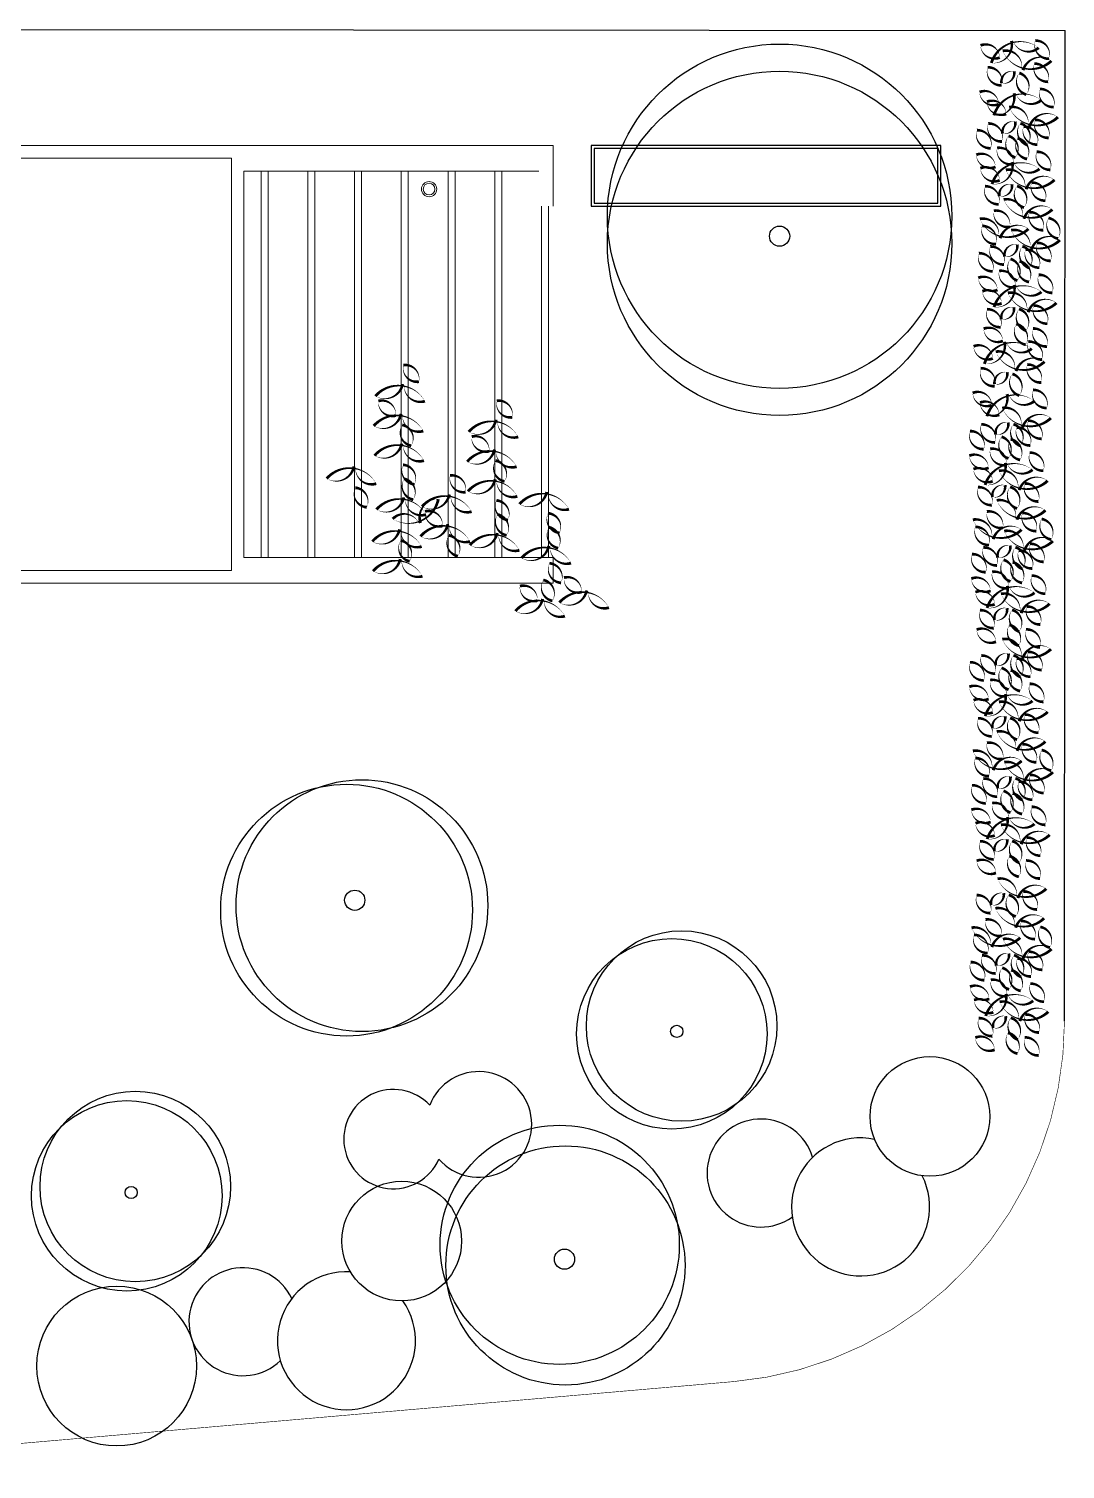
# Model space of a CAD drawing. Header units: metres. Extents: x -183 to 1639, y -350 to 198.
# Drawn here: x 729.93 to 747.69, y -340.77 to -316.09 of the extents above; entities that cross this region are included whole.
import ezdxf

# ---------------------------------------------------------------- set-up
doc = ezdxf.new("R2010")
doc.units = ezdxf.units.M
doc.header["$MEASUREMENT"] = 0
for name, color, linetype in [('dveře', 3, 'Continuous'), ('PODL0$0$HSV_POD', 7, 'Continuous'), ('SCHODY', 3, 'Continuous'), ('SRAFY-TERÉN', 252, 'Continuous'), ('zariz.predmety', 203, 'Continuous'), ('ZDIVO', 1, 'Continuous')]:
    doc.layers.add(name, color=color, linetype=linetype)

msp = doc.modelspace()

# ---------------------------------------------------------------- linework, layer by layer
at = {"layer": 'dveře', "linetype": 'Continuous', "lineweight": 0}
for p, q in [((711.619, -318.087), (733.619, -318.087)), ((733.619, -318.087), (738.919, -318.087)), ((738.919, -319.127), (738.919, -318.087)), ((721.809, -318.302), (733.404, -318.302)), ((733.404, -325.372), (733.404, -318.302)), ((733.619, -325.147), (733.619, -318.527)), ((733.619, -318.527), (738.669, -318.527)), ((733.619, -325.147), (738.919, -325.147)), ((738.919, -325.147), (738.919, -325.587)), ((721.809, -325.372), (733.404, -325.372)), ((721.849, -325.587), (738.919, -325.587))]:
    msp.add_line(p, q, dxfattribs=at)
at = {"layer": 'PODL0$0$HSV_POD'}
for p in [(709.619, -316.087), (747.677, -333.091)]:
    msp.add_line(p, (747.689, -316.115), dxfattribs=at)
at = {"layer": 'PODL0$0$HSV_POD', "const_width": 0.01}
msp.add_lwpolyline([(742.008, -339.268, 0.388879), (747.677, -333.091, 0.388879)], format="xyb", dxfattribs=at)
msp.add_lwpolyline([(724.767, -340.764), (742.008, -339.268)], dxfattribs=at)
at = {"layer": 'SCHODY', "lineweight": 0, "ltscale": 0.25}
for p, q in [((733.915, -318.527), (733.915, -325.147)), ((734.035, -318.527), (734.035, -325.147)), ((734.715, -318.527), (734.715, -325.147)), ((734.835, -318.527), (734.835, -325.147)), ((735.515, -318.527), (735.515, -325.147)), ((735.635, -318.527), (735.635, -325.147)), ((736.315, -318.527), (736.315, -325.147)), ((736.435, -318.527), (736.435, -325.147)), ((737.115, -318.527), (737.115, -325.147)), ((737.235, -318.527), (737.235, -325.147)), ((737.915, -318.527), (737.915, -325.147)), ((738.035, -318.527), (738.035, -325.147)), ((738.715, -319.127), (738.715, -325.147)), ((738.835, -319.127), (738.835, -325.147))]:
    msp.add_line(p, q, dxfattribs=at)
at = {"layer": 'SRAFY-TERÉN'}
for points in [[(745.556, -318.087), (739.57, -318.087), (739.57, -319.127), (745.556, -319.127)], [(745.506, -318.137), (739.62, -318.137), (739.62, -319.077), (745.506, -319.077)]]:
    msp.add_lwpolyline(points, close=True, dxfattribs=at)
at = {"layer": 'zariz.predmety', "color": 253, "linetype": 'Continuous', "ltscale": 0.001}
for points in [[(746.567, -316.58, 0, 0, 0.520567), (746.567, -316.58, 0, 0.05, 0.520567), (746.239, -316.372, 0, 0.05, 0.520567), (746.567, -316.58, 0.05, 0.05, 0)], [(746.424, -316.672, 0, 0, 0.520567), (746.424, -316.672, 0, 0.05, 0.520567), (746.768, -316.295, 0, 0.05, 0.520567), (746.799, -316.302, 0, 0.05, 0.520567), (747.235, -316.412, 0, 0.05, 0.520567), (746.424, -316.672, 0.05, 0.05, 0)], [(747.412, -316.599, 0, 0, 0.520567), (747.412, -316.599, 0, 0.05, 0.520567), (747.175, -316.29, 0, 0.05, 0.520567), (747.412, -316.599, 0.05, 0.05, 0)], [(747.453, -316.636, 0, 0, 0.520567), (747.453, -316.636, 0, 0.05, 0.520567), (746.968, -316.796, 0, 0.05, 0.520567), (746.944, -316.775, 0, 0.05, 0.520567), (746.618, -316.465, 0, 0.05, 0.520567), (747.453, -316.636, 0.05, 0.05, 0)], [(747.397, -316.994, 0, 0, 0.520567), (747.397, -316.994, 0, 0.05, 0.520567), (747.16, -316.685, 0, 0.05, 0.520567), (747.397, -316.994, 0.05, 0.05, 0)], [(746.361, -316.748, 0, 0, 0.520567), (746.361, -316.748, 0, 0.05, 0.520567), (746.598, -317.056, 0, 0.05, 0.520567), (746.361, -316.748, 0.05, 0.05, 0)], [(746.598, -317.02, 0, 0, 0.520567), (746.598, -317.02, 0, 0.05, 0.520567), (746.816, -316.816, 0, 0.05, 0.520567), (746.598, -317.02, 0.05, 0.05, 0)], [(747.021, -317.215, 0, 0, 0.520567), (747.021, -317.215, 0, 0.05, 0.520567), (746.903, -316.845, 0, 0.05, 0.520567), (747.021, -317.215, 0.05, 0.05, 0)], [(746.551, -317.379, 0, 0, 0.520567), (746.551, -317.379, 0, 0.05, 0.520567), (746.222, -317.171, 0, 0.05, 0.520567), (746.551, -317.379, 0.05, 0.05, 0)], [(747.492, -317.428, 0, 0, 0.520567), (747.492, -317.428, 0, 0.05, 0.520567), (747.255, -317.119, 0, 0.05, 0.520567), (747.492, -317.428, 0.05, 0.05, 0)], [(746.678, -317.545, 0, 0, 0.520567), (746.678, -317.545, 0, 0.05, 0.520567), (746.349, -317.337, 0, 0.05, 0.520567), (746.678, -317.545, 0.05, 0.05, 0)], [(746.467, -317.57, 0, 0, 0.520567), (746.467, -317.57, 0, 0.05, 0.520567), (746.812, -317.192, 0, 0.05, 0.520567), (746.843, -317.199, 0, 0.05, 0.520567), (747.279, -317.31, 0, 0.05, 0.520567), (746.467, -317.57, 0.05, 0.05, 0)], [(747.564, -317.601, 0, 0, 0.520567), (747.564, -317.601, 0, 0.05, 0.520567), (747.079, -317.761, 0, 0.05, 0.520567), (747.055, -317.74, 0, 0.05, 0.520567), (746.729, -317.43, 0, 0.05, 0.520567), (747.564, -317.601, 0.05, 0.05, 0)], [(746.616, -317.881, 0, 0, 0.520567), (746.616, -317.881, 0, 0.05, 0.520567), (746.834, -317.677, 0, 0.05, 0.520567), (746.616, -317.881, 0.05, 0.05, 0)], [(747.406, -317.956, 0, 0, 0.520567), (747.406, -317.956, 0, 0.05, 0.520567), (747.169, -317.647, 0, 0.05, 0.520567), (747.406, -317.956, 0.05, 0.05, 0)], [(746.176, -317.825, 0, 0, 0.520567), (746.176, -317.825, 0, 0.05, 0.520567), (746.413, -318.134, 0, 0.05, 0.520567), (746.176, -317.825, 0.05, 0.05, 0)], [(746.37, -317.71, 0, 0, 0.520567), (746.37, -317.71, 0, 0.05, 0.520567), (746.607, -318.019, 0, 0.05, 0.520567), (746.37, -317.71, 0.05, 0.05, 0)], [(746.836, -318.293, 0, 0, 0.520567), (746.836, -318.293, 0, 0.05, 0.520567), (746.718, -317.922, 0, 0.05, 0.520567), (746.836, -318.293, 0.05, 0.05, 0)], [(747.04, -318.077, 0, 0, 0.520567), (747.04, -318.077, 0, 0.05, 0.520567), (746.921, -317.706, 0, 0.05, 0.520567), (747.04, -318.077, 0.05, 0.05, 0)], [(747.212, -318.071, 0, 0, 0.520567), (747.212, -318.071, 0, 0.05, 0.520567), (746.975, -317.762, 0, 0.05, 0.520567), (747.212, -318.071, 0.05, 0.05, 0)], [(746.523, -318.129, 0, 0, 0.520567), (746.523, -318.129, 0, 0.05, 0.520567), (746.796, -318.407, 0, 0.05, 0.520567), (746.523, -318.129, 0.05, 0.05, 0)], [(746.872, -317.965, 0, 0, 0.520567), (746.872, -317.965, 0, 0.05, 0.520567), (747.035, -318.318, 0, 0.05, 0.520567), (746.872, -317.965, 0.05, 0.05, 0)], [(746.495, -318.454, 0, 0, 0.520567), (746.495, -318.454, 0, 0.05, 0.520567), (746.166, -318.246, 0, 0.05, 0.520567), (746.495, -318.454, 0.05, 0.05, 0)], [(746.436, -318.747, 0, 0, 0.520567), (746.436, -318.747, 0, 0.05, 0.520567), (746.78, -318.37, 0, 0.05, 0.520567), (746.811, -318.376, 0, 0.05, 0.520567), (747.248, -318.487, 0, 0.05, 0.520567), (746.436, -318.747, 0.05, 0.05, 0)], [(747.435, -318.503, 0, 0, 0.520567), (747.435, -318.503, 0, 0.05, 0.520567), (747.199, -318.194, 0, 0.05, 0.520567), (747.435, -318.503, 0.05, 0.05, 0)], [(746.566, -318.684, 0, 0, 0.520567), (746.566, -318.684, 0, 0.05, 0.520567), (746.237, -318.476, 0, 0.05, 0.520567), (746.566, -318.684, 0.05, 0.05, 0)], [(747.507, -318.676, 0, 0, 0.520567), (747.507, -318.676, 0, 0.05, 0.520567), (747.022, -318.836, 0, 0.05, 0.520567), (746.999, -318.815, 0, 0.05, 0.520567), (746.672, -318.505, 0, 0.05, 0.520567), (747.507, -318.676, 0.05, 0.05, 0)], [(746.314, -318.785, 0, 0, 0.520567), (746.314, -318.785, 0, 0.05, 0.520567), (746.551, -319.094, 0, 0.05, 0.520567), (746.314, -318.785, 0.05, 0.05, 0)], [(746.56, -318.956, 0, 0, 0.520567), (746.56, -318.956, 0, 0.05, 0.520567), (746.778, -318.752, 0, 0.05, 0.520567), (746.56, -318.956, 0.05, 0.05, 0)], [(746.983, -319.151, 0, 0, 0.520567), (746.983, -319.151, 0, 0.05, 0.520567), (746.865, -318.781, 0, 0.05, 0.520567), (746.983, -319.151, 0.05, 0.05, 0)], [(747.35, -319.031, 0, 0, 0.520567), (747.35, -319.031, 0, 0.05, 0.520567), (747.113, -318.722, 0, 0.05, 0.520567), (747.35, -319.031, 0.05, 0.05, 0)], [(747.469, -319.183, 0, 0, 0.520567), (747.469, -319.183, 0, 0.05, 0.520567), (746.984, -319.343, 0, 0.05, 0.520567), (746.961, -319.322, 0, 0.05, 0.520567), (746.635, -319.012, 0, 0.05, 0.520567), (747.469, -319.183, 0.05, 0.05, 0)], [(747.06, -319.515, 0, 0, 0.520567), (747.06, -319.515, 0, 0.05, 0.520567), (746.575, -319.676, 0, 0.05, 0.520567), (746.552, -319.655, 0, 0.05, 0.520567), (746.226, -319.344, 0, 0.05, 0.520567), (747.06, -319.515, 0.05, 0.05, 0)], [(746.467, -319.204, 0, 0, 0.520567), (746.467, -319.204, 0, 0.05, 0.520567), (746.74, -319.481, 0, 0.05, 0.520567), (746.467, -319.204, 0.05, 0.05, 0)], [(747.312, -319.538, 0, 0, 0.520567), (747.312, -319.538, 0, 0.05, 0.520567), (747.075, -319.229, 0, 0.05, 0.520567), (747.312, -319.538, 0.05, 0.05, 0)], [(747.404, -319.33, 0, 0, 0.520567), (747.404, -319.33, 0, 0.05, 0.520567), (747.568, -319.683, 0, 0.05, 0.520567), (747.404, -319.33, 0.05, 0.05, 0)], [(746.503, -319.776, 0, 0, 0.520567), (746.503, -319.776, 0, 0.05, 0.520567), (746.267, -319.467, 0, 0.05, 0.520567), (746.503, -319.776, 0.05, 0.05, 0)], [(747.598, -319.709, 0, 0, 0.520567), (747.598, -319.709, 0, 0.05, 0.520567), (747.113, -319.869, 0, 0.05, 0.520567), (747.089, -319.848, 0, 0.05, 0.520567), (746.763, -319.538, 0, 0.05, 0.520567), (747.598, -319.709, 0.05, 0.05, 0)], [(746.404, -319.818, 0, 0, 0.520567), (746.404, -319.818, 0, 0.05, 0.520567), (746.641, -320.127, 0, 0.05, 0.520567), (746.404, -319.818, 0.05, 0.05, 0)], [(746.65, -319.989, 0, 0, 0.520567), (746.65, -319.989, 0, 0.05, 0.520567), (746.868, -319.785, 0, 0.05, 0.520567), (746.65, -319.989, 0.05, 0.05, 0)], [(747.074, -320.184, 0, 0, 0.520567), (747.074, -320.184, 0, 0.05, 0.520567), (746.955, -319.814, 0, 0.05, 0.520567), (747.074, -320.184, 0.05, 0.05, 0)], [(747.246, -320.179, 0, 0, 0.520567), (747.246, -320.179, 0, 0.05, 0.520567), (747.009, -319.87, 0, 0.05, 0.520567), (747.246, -320.179, 0.05, 0.05, 0)], [(747.44, -320.064, 0, 0, 0.520567), (747.44, -320.064, 0, 0.05, 0.520567), (747.203, -319.755, 0, 0.05, 0.520567), (747.44, -320.064, 0.05, 0.05, 0)], [(746.21, -319.933, 0, 0, 0.520567), (746.21, -319.933, 0, 0.05, 0.520567), (746.447, -320.242, 0, 0.05, 0.520567), (746.21, -319.933, 0.05, 0.05, 0)], [(746.87, -320.401, 0, 0, 0.520567), (746.87, -320.401, 0, 0.05, 0.520567), (746.752, -320.03, 0, 0.05, 0.520567), (746.87, -320.401, 0.05, 0.05, 0)], [(746.906, -320.073, 0, 0, 0.520567), (746.906, -320.073, 0, 0.05, 0.520567), (747.069, -320.426, 0, 0.05, 0.520567), (746.906, -320.073, 0.05, 0.05, 0)], [(746.529, -320.562, 0, 0, 0.520567), (746.529, -320.562, 0, 0.05, 0.520567), (746.2, -320.354, 0, 0.05, 0.520567), (746.529, -320.562, 0.05, 0.05, 0)], [(746.557, -320.237, 0, 0, 0.520567), (746.557, -320.237, 0, 0.05, 0.520567), (746.83, -320.514, 0, 0.05, 0.520567), (746.557, -320.237, 0.05, 0.05, 0)], [(747.469, -320.611, 0, 0, 0.520567), (747.469, -320.611, 0, 0.05, 0.520567), (747.233, -320.302, 0, 0.05, 0.520567), (747.469, -320.611, 0.05, 0.05, 0)], [(746.6, -320.792, 0, 0, 0.520567), (746.6, -320.792, 0, 0.05, 0.520567), (746.271, -320.584, 0, 0.05, 0.520567), (746.6, -320.792, 0.05, 0.05, 0)], [(746.47, -320.855, 0, 0, 0.520567), (746.47, -320.855, 0, 0.05, 0.520567), (746.814, -320.477, 0, 0.05, 0.520567), (746.845, -320.484, 0, 0.05, 0.520567), (747.282, -320.595, 0, 0.05, 0.520567), (746.47, -320.855, 0.05, 0.05, 0)], [(747.541, -320.784, 0, 0, 0.520567), (747.541, -320.784, 0, 0.05, 0.520567), (747.056, -320.944, 0, 0.05, 0.520567), (747.033, -320.923, 0, 0.05, 0.520567), (746.707, -320.613, 0, 0.05, 0.520567), (747.541, -320.784, 0.05, 0.05, 0)], [(746.594, -321.064, 0, 0, 0.520567), (746.594, -321.064, 0, 0.05, 0.520567), (746.812, -320.859, 0, 0.05, 0.520567), (746.594, -321.064, 0.05, 0.05, 0)], [(747.017, -321.259, 0, 0, 0.520567), (747.017, -321.259, 0, 0.05, 0.520567), (746.899, -320.889, 0, 0.05, 0.520567), (747.017, -321.259, 0.05, 0.05, 0)], [(747.384, -321.139, 0, 0, 0.520567), (747.384, -321.139, 0, 0.05, 0.520567), (747.147, -320.83, 0, 0.05, 0.520567), (747.384, -321.139, 0.05, 0.05, 0)], [(746.348, -320.893, 0, 0, 0.520567), (746.348, -320.893, 0, 0.05, 0.520567), (746.585, -321.201, 0, 0.05, 0.520567), (746.348, -320.893, 0.05, 0.05, 0)], [(746.621, -321.436, 0, 0, 0.520567), (746.621, -321.436, 0, 0.05, 0.520567), (746.292, -321.227, 0, 0.05, 0.520567), (746.621, -321.436, 0.05, 0.05, 0)], [(746.85, -321.147, 0, 0, 0.520567), (746.85, -321.147, 0, 0.05, 0.520567), (747.013, -321.501, 0, 0.05, 0.520567), (746.85, -321.147, 0.05, 0.05, 0)], [(747.375, -321.532, 0, 0, 0.520567), (747.375, -321.532, 0, 0.05, 0.520567), (747.139, -321.223, 0, 0.05, 0.520567), (747.375, -321.532, 0.05, 0.05, 0)], [(746.448, -321.736, 0, 0, 0.520567), (746.448, -321.736, 0, 0.05, 0.520567), (746.12, -321.528, 0, 0.05, 0.520567), (746.448, -321.736, 0.05, 0.05, 0)], [(746.305, -321.828, 0, 0, 0.520567), (746.305, -321.828, 0, 0.05, 0.520567), (746.649, -321.451, 0, 0.05, 0.520567), (746.68, -321.458, 0, 0.05, 0.520567), (747.116, -321.568, 0, 0.05, 0.520567), (746.305, -321.828, 0.05, 0.05, 0)], [(747.334, -321.792, 0, 0, 0.520567), (747.334, -321.792, 0, 0.05, 0.520567), (746.849, -321.952, 0, 0.05, 0.520567), (746.825, -321.931, 0, 0.05, 0.520567), (746.499, -321.621, 0, 0.05, 0.520567), (747.334, -321.792, 0.05, 0.05, 0)], [(747.293, -321.755, 0, 0, 0.520567), (747.293, -321.755, 0, 0.05, 0.520567), (747.056, -321.446, 0, 0.05, 0.520567), (747.293, -321.755, 0.05, 0.05, 0)], [(736.35, -321.85, 0, 0, 0.520567), (736.35, -321.85, 0, 0.05, 0.520567), (736.616, -322.134, 0, 0.05, 0.520567), (736.35, -321.85, 0.05, 0.05, 0)], [(747.278, -322.149, 0, 0, 0.520567), (747.278, -322.149, 0, 0.05, 0.520567), (747.042, -321.841, 0, 0.05, 0.520567), (747.278, -322.149, 0.05, 0.05, 0)], [(746.242, -321.904, 0, 0, 0.520567), (746.242, -321.904, 0, 0.05, 0.520567), (746.479, -322.212, 0, 0.05, 0.520567), (746.242, -321.904, 0.05, 0.05, 0)], [(746.479, -322.176, 0, 0, 0.520567), (746.479, -322.176, 0, 0.05, 0.520567), (746.697, -321.972, 0, 0.05, 0.520567), (746.479, -322.176, 0.05, 0.05, 0)], [(746.902, -322.371, 0, 0, 0.520567), (746.902, -322.371, 0, 0.05, 0.520567), (746.784, -322.001, 0, 0.05, 0.520567), (746.902, -322.371, 0.05, 0.05, 0)], [(735.871, -322.381, 0, 0, 0.520567), (735.871, -322.381, 0, 0.05, 0.520567), (736.338, -322.174, 0, 0.05, 0.520567), (736.363, -322.192, 0, 0.05, 0.520567), (736.719, -322.468, 0, 0.05, 0.520567), (735.871, -322.381, 0.05, 0.05, 0)], [(746.432, -322.535, 0, 0, 0.520567), (746.432, -322.535, 0, 0.05, 0.520567), (746.104, -322.327, 0, 0.05, 0.520567), (746.432, -322.535, 0.05, 0.05, 0)], [(746.348, -322.726, 0, 0, 0.520567), (746.348, -322.726, 0, 0.05, 0.520567), (746.693, -322.348, 0, 0.05, 0.520567), (746.724, -322.355, 0, 0.05, 0.520567), (747.16, -322.466, 0, 0.05, 0.520567), (746.348, -322.726, 0.05, 0.05, 0)], [(747.373, -322.584, 0, 0, 0.520567), (747.373, -322.584, 0, 0.05, 0.520567), (747.136, -322.275, 0, 0.05, 0.520567), (747.373, -322.584, 0.05, 0.05, 0)], [(736.22, -322.714, 0, 0, 0.520567), (736.22, -322.714, 0, 0.05, 0.520567), (735.921, -322.465, 0, 0.05, 0.520567), (736.22, -322.714, 0.05, 0.05, 0)], [(737.95, -322.461, 0, 0, 0.520567), (737.95, -322.461, 0, 0.05, 0.520567), (738.216, -322.745, 0, 0.05, 0.520567), (737.95, -322.461, 0.05, 0.05, 0)], [(746.559, -322.701, 0, 0, 0.520567), (746.559, -322.701, 0, 0.05, 0.520567), (746.23, -322.493, 0, 0.05, 0.520567), (746.559, -322.701, 0.05, 0.05, 0)], [(747.445, -322.757, 0, 0, 0.520567), (747.445, -322.757, 0, 0.05, 0.520567), (746.96, -322.917, 0, 0.05, 0.520567), (746.936, -322.896, 0, 0.05, 0.520567), (746.61, -322.586, 0, 0.05, 0.520567), (747.445, -322.757, 0.05, 0.05, 0)], [(735.843, -322.892, 0, 0, 0.520567), (735.843, -322.892, 0, 0.05, 0.520567), (736.31, -322.684, 0, 0.05, 0.520567), (736.335, -322.703, 0, 0.05, 0.520567), (736.691, -322.979, 0, 0.05, 0.520567), (735.843, -322.892, 0.05, 0.05, 0)], [(737.471, -322.993, 0, 0, 0.520567), (737.471, -322.993, 0, 0.05, 0.520567), (737.938, -322.785, 0, 0.05, 0.520567), (737.963, -322.803, 0, 0.05, 0.520567), (738.319, -323.08, 0, 0.05, 0.520567), (737.471, -322.993, 0.05, 0.05, 0)], [(746.497, -323.037, 0, 0, 0.520567), (746.497, -323.037, 0, 0.05, 0.520567), (746.715, -322.833, 0, 0.05, 0.520567), (746.497, -323.037, 0.05, 0.05, 0)], [(746.921, -323.232, 0, 0, 0.520567), (746.921, -323.232, 0, 0.05, 0.520567), (746.802, -322.862, 0, 0.05, 0.520567), (746.921, -323.232, 0.05, 0.05, 0)], [(747.287, -323.112, 0, 0, 0.520567), (747.287, -323.112, 0, 0.05, 0.520567), (747.05, -322.803, 0, 0.05, 0.520567), (747.287, -323.112, 0.05, 0.05, 0)], [(736.33, -322.875, 0, 0, 0.520567), (736.33, -322.875, 0, 0.05, 0.520567), (736.484, -323.232, 0, 0.05, 0.520567), (736.33, -322.875, 0.05, 0.05, 0)], [(737.82, -323.325, 0, 0, 0.520567), (737.82, -323.325, 0, 0.05, 0.520567), (737.521, -323.076, 0, 0.05, 0.520567), (737.82, -323.325, 0.05, 0.05, 0)], [(746.057, -322.981, 0, 0, 0.520567), (746.057, -322.981, 0, 0.05, 0.520567), (746.294, -323.29, 0, 0.05, 0.520567), (746.057, -322.981, 0.05, 0.05, 0)], [(746.251, -322.866, 0, 0, 0.520567), (746.251, -322.866, 0, 0.05, 0.520567), (746.488, -323.175, 0, 0.05, 0.520567), (746.251, -322.866, 0.05, 0.05, 0)], [(746.717, -323.449, 0, 0, 0.520567), (746.717, -323.449, 0, 0.05, 0.520567), (746.599, -323.078, 0, 0.05, 0.520567), (746.717, -323.449, 0.05, 0.05, 0)], [(747.093, -323.227, 0, 0, 0.520567), (747.093, -323.227, 0, 0.05, 0.520567), (746.856, -322.918, 0, 0.05, 0.520567), (747.093, -323.227, 0.05, 0.05, 0)], [(735.856, -323.4, 0, 0, 0.520567), (735.856, -323.4, 0, 0.05, 0.520567), (736.322, -323.193, 0, 0.05, 0.520567), (736.348, -323.211, 0, 0.05, 0.520567), (736.703, -323.487, 0, 0.05, 0.520567), (735.856, -323.4, 0.05, 0.05, 0)], [(737.443, -323.503, 0, 0, 0.520567), (737.443, -323.503, 0, 0.05, 0.520567), (737.91, -323.295, 0, 0.05, 0.520567), (737.935, -323.314, 0, 0.05, 0.520567), (738.291, -323.59, 0, 0.05, 0.520567), (737.443, -323.503, 0.05, 0.05, 0)], [(746.404, -323.285, 0, 0, 0.520567), (746.404, -323.285, 0, 0.05, 0.520567), (746.677, -323.562, 0, 0.05, 0.520567), (746.404, -323.285, 0.05, 0.05, 0)], [(746.753, -323.121, 0, 0, 0.520567), (746.753, -323.121, 0, 0.05, 0.520567), (746.916, -323.474, 0, 0.05, 0.520567), (746.753, -323.121, 0.05, 0.05, 0)], [(747.316, -323.659, 0, 0, 0.520567), (747.316, -323.659, 0, 0.05, 0.520567), (747.08, -323.35, 0, 0.05, 0.520567), (747.316, -323.659, 0.05, 0.05, 0)], [(735.037, -323.794, 0, 0, 0.520567), (735.037, -323.794, 0, 0.05, 0.520567), (735.504, -323.586, 0, 0.05, 0.520567), (735.53, -323.605, 0, 0.05, 0.520567), (735.885, -323.881, 0, 0.05, 0.520567), (735.037, -323.794, 0.05, 0.05, 0)], [(736.542, -323.893, 0, 0, 0.520567), (736.542, -323.893, 0, 0.05, 0.520567), (736.345, -323.558, 0, 0.05, 0.520567), (736.542, -323.893, 0.05, 0.05, 0)], [(737.93, -323.486, 0, 0, 0.520567), (737.93, -323.486, 0, 0.05, 0.520567), (738.084, -323.843, 0, 0.05, 0.520567), (737.93, -323.486, 0.05, 0.05, 0)], [(746.376, -323.61, 0, 0, 0.520567), (746.376, -323.61, 0, 0.05, 0.520567), (746.047, -323.402, 0, 0.05, 0.520567), (746.376, -323.61, 0.05, 0.05, 0)], [(746.317, -323.903, 0, 0, 0.520567), (746.317, -323.903, 0, 0.05, 0.520567), (746.661, -323.525, 0, 0.05, 0.520567), (746.692, -323.532, 0, 0.05, 0.520567), (747.129, -323.643, 0, 0.05, 0.520567), (746.317, -323.903, 0.05, 0.05, 0)], [(736.364, -323.799, 0, 0, 0.520567), (736.364, -323.799, 0, 0.05, 0.520567), (736.519, -324.156, 0, 0.05, 0.520567), (736.364, -323.799, 0.05, 0.05, 0)], [(737.15, -323.742, 0, 0, 0.520567), (737.15, -323.742, 0, 0.05, 0.520567), (737.416, -324.026, 0, 0.05, 0.520567), (737.15, -323.742, 0.05, 0.05, 0)], [(737.456, -324.012, 0, 0, 0.520567), (737.456, -324.012, 0, 0.05, 0.520567), (737.922, -323.804, 0, 0.05, 0.520567), (737.948, -323.822, 0, 0.05, 0.520567), (738.303, -324.099, 0, 0.05, 0.520567), (737.456, -324.012, 0.05, 0.05, 0)], [(746.447, -323.84, 0, 0, 0.520567), (746.447, -323.84, 0, 0.05, 0.520567), (746.118, -323.632, 0, 0.05, 0.520567), (746.447, -323.84, 0.05, 0.05, 0)], [(747.388, -323.832, 0, 0, 0.520567), (747.388, -323.832, 0, 0.05, 0.520567), (746.903, -323.992, 0, 0.05, 0.520567), (746.88, -323.971, 0, 0.05, 0.520567), (746.554, -323.661, 0, 0.05, 0.520567), (747.388, -323.832, 0.05, 0.05, 0)], [(735.724, -324.286, 0, 0, 0.520567), (735.724, -324.286, 0, 0.05, 0.520567), (735.526, -323.951, 0, 0.05, 0.520567), (735.724, -324.286, 0.05, 0.05, 0)], [(736.671, -324.273, 0, 0, 0.520567), (736.671, -324.273, 0, 0.05, 0.520567), (737.138, -324.066, 0, 0.05, 0.520567), (737.163, -324.084, 0, 0.05, 0.520567), (737.519, -324.36, 0, 0.05, 0.520567), (736.671, -324.273, 0.05, 0.05, 0)], [(738.34, -324.232, 0, 0, 0.520567), (738.34, -324.232, 0, 0.05, 0.520567), (738.806, -324.024, 0, 0.05, 0.520567), (738.832, -324.042, 0, 0.05, 0.520567), (739.187, -324.319, 0, 0.05, 0.520567), (738.34, -324.232, 0.05, 0.05, 0)], [(746.195, -323.941, 0, 0, 0.520567), (746.195, -323.941, 0, 0.05, 0.520567), (746.432, -324.249, 0, 0.05, 0.520567), (746.195, -323.941, 0.05, 0.05, 0)], [(746.441, -324.112, 0, 0, 0.520567), (746.441, -324.112, 0, 0.05, 0.520567), (746.659, -323.907, 0, 0.05, 0.520567), (746.441, -324.112, 0.05, 0.05, 0)], [(746.865, -324.307, 0, 0, 0.520567), (746.865, -324.307, 0, 0.05, 0.520567), (746.746, -323.937, 0, 0.05, 0.520567), (746.865, -324.307, 0.05, 0.05, 0)], [(747.231, -324.187, 0, 0, 0.520567), (747.231, -324.187, 0, 0.05, 0.520567), (746.994, -323.878, 0, 0.05, 0.520567), (747.231, -324.187, 0.05, 0.05, 0)], [(735.89, -324.324, 0, 0, 0.520567), (735.89, -324.324, 0, 0.05, 0.520567), (736.357, -324.116, 0, 0.05, 0.520567), (736.382, -324.135, 0, 0.05, 0.520567), (736.738, -324.411, 0, 0.05, 0.520567), (735.89, -324.324, 0.05, 0.05, 0)], [(736.949, -324.147, 0, 0, 0.520567), (736.949, -324.147, 0, 0.05, 0.520567), (736.644, -324.556, 0, 0.05, 0.520567), (736.612, -324.552, 0, 0.05, 0.520567), (736.167, -324.486, 0, 0.05, 0.520567), (736.949, -324.147, 0.05, 0.05, 0)], [(738.142, -324.504, 0, 0, 0.520567), (738.142, -324.504, 0, 0.05, 0.520567), (737.945, -324.169, 0, 0.05, 0.520567), (738.142, -324.504, 0.05, 0.05, 0)], [(747.35, -324.339, 0, 0, 0.520567), (747.35, -324.339, 0, 0.05, 0.520567), (746.865, -324.499, 0, 0.05, 0.520567), (746.842, -324.478, 0, 0.05, 0.520567), (746.516, -324.168, 0, 0.05, 0.520567), (747.35, -324.339, 0.05, 0.05, 0)], [(736.643, -324.784, 0, 0, 0.520567), (736.643, -324.784, 0, 0.05, 0.520567), (737.11, -324.576, 0, 0.05, 0.520567), (737.135, -324.595, 0, 0.05, 0.520567), (737.491, -324.871, 0, 0.05, 0.520567), (736.643, -324.784, 0.05, 0.05, 0)], [(737.02, -324.606, 0, 0, 0.520567), (737.02, -324.606, 0, 0.05, 0.520567), (736.721, -324.357, 0, 0.05, 0.520567), (737.02, -324.606, 0.05, 0.05, 0)], [(737.964, -324.41, 0, 0, 0.520567), (737.964, -324.41, 0, 0.05, 0.520567), (738.119, -324.767, 0, 0.05, 0.520567), (737.964, -324.41, 0.05, 0.05, 0)], [(739.026, -324.724, 0, 0, 0.520567), (739.026, -324.724, 0, 0.05, 0.520567), (738.829, -324.389, 0, 0.05, 0.520567), (739.026, -324.724, 0.05, 0.05, 0)], [(746.941, -324.671, 0, 0, 0.520567), (746.941, -324.671, 0, 0.05, 0.520567), (746.456, -324.832, 0, 0.05, 0.520567), (746.433, -324.81, 0, 0.05, 0.520567), (746.107, -324.5, 0, 0.05, 0.520567), (746.941, -324.671, 0.05, 0.05, 0)], [(746.348, -324.36, 0, 0, 0.520567), (746.348, -324.36, 0, 0.05, 0.520567), (746.621, -324.637, 0, 0.05, 0.520567), (746.348, -324.36, 0.05, 0.05, 0)], [(747.193, -324.694, 0, 0, 0.520567), (747.193, -324.694, 0, 0.05, 0.520567), (746.956, -324.385, 0, 0.05, 0.520567), (747.193, -324.694, 0.05, 0.05, 0)], [(747.286, -324.486, 0, 0, 0.520567), (747.286, -324.486, 0, 0.05, 0.520567), (747.449, -324.839, 0, 0.05, 0.520567), (747.286, -324.486, 0.05, 0.05, 0)], [(735.817, -324.872, 0, 0, 0.520567), (735.817, -324.872, 0, 0.05, 0.520567), (736.284, -324.664, 0, 0.05, 0.520567), (736.309, -324.683, 0, 0.05, 0.520567), (736.664, -324.959, 0, 0.05, 0.520567), (735.817, -324.872, 0.05, 0.05, 0)], [(737.13, -324.767, 0, 0, 0.520567), (737.13, -324.767, 0, 0.05, 0.520567), (737.284, -325.124, 0, 0.05, 0.520567), (737.13, -324.767, 0.05, 0.05, 0)], [(737.49, -324.935, 0, 0, 0.520567), (737.49, -324.935, 0, 0.05, 0.520567), (737.957, -324.727, 0, 0.05, 0.520567), (737.982, -324.746, 0, 0.05, 0.520567), (738.338, -325.022, 0, 0.05, 0.520567), (737.49, -324.935, 0.05, 0.05, 0)], [(738.848, -324.63, 0, 0, 0.520567), (738.848, -324.63, 0, 0.05, 0.520567), (739.003, -324.987, 0, 0.05, 0.520567), (738.848, -324.63, 0.05, 0.05, 0)], [(746.384, -324.932, 0, 0, 0.520567), (746.384, -324.932, 0, 0.05, 0.520567), (746.148, -324.623, 0, 0.05, 0.520567), (746.384, -324.932, 0.05, 0.05, 0)], [(747.479, -324.865, 0, 0, 0.520567), (747.479, -324.865, 0, 0.05, 0.520567), (746.994, -325.025, 0, 0.05, 0.520567), (746.97, -325.004, 0, 0.05, 0.520567), (746.644, -324.694, 0, 0.05, 0.520567), (747.479, -324.865, 0.05, 0.05, 0)], [(736.304, -324.855, 0, 0, 0.520567), (736.304, -324.855, 0, 0.05, 0.520567), (736.458, -325.212, 0, 0.05, 0.520567), (736.304, -324.855, 0.05, 0.05, 0)], [(738.374, -325.155, 0, 0, 0.520567), (738.374, -325.155, 0, 0.05, 0.520567), (738.841, -324.947, 0, 0.05, 0.520567), (738.866, -324.966, 0, 0.05, 0.520567), (739.222, -325.242, 0, 0.05, 0.520567), (738.374, -325.155, 0.05, 0.05, 0)], [(746.285, -324.974, 0, 0, 0.520567), (746.285, -324.974, 0, 0.05, 0.520567), (746.522, -325.283, 0, 0.05, 0.520567), (746.285, -324.974, 0.05, 0.05, 0)], [(746.531, -325.145, 0, 0, 0.520567), (746.531, -325.145, 0, 0.05, 0.520567), (746.749, -324.941, 0, 0.05, 0.520567), (746.531, -325.145, 0.05, 0.05, 0)], [(746.955, -325.34, 0, 0, 0.520567), (746.955, -325.34, 0, 0.05, 0.520567), (746.836, -324.97, 0, 0.05, 0.520567), (746.955, -325.34, 0.05, 0.05, 0)], [(747.127, -325.335, 0, 0, 0.520567), (747.127, -325.335, 0, 0.05, 0.520567), (746.89, -325.026, 0, 0.05, 0.520567), (747.127, -325.335, 0.05, 0.05, 0)], [(747.321, -325.22, 0, 0, 0.520567), (747.321, -325.22, 0, 0.05, 0.520567), (747.084, -324.911, 0, 0.05, 0.520567), (747.321, -325.22, 0.05, 0.05, 0)], [(735.83, -325.38, 0, 0, 0.520567), (735.83, -325.38, 0, 0.05, 0.520567), (736.296, -325.173, 0, 0.05, 0.520567), (736.322, -325.191, 0, 0.05, 0.520567), (736.677, -325.467, 0, 0.05, 0.520567), (735.83, -325.38, 0.05, 0.05, 0)], [(739.051, -325.581, 0, 0, 0.520567), (739.051, -325.581, 0, 0.05, 0.520567), (738.853, -325.246, 0, 0.05, 0.520567), (739.051, -325.581, 0.05, 0.05, 0)], [(746.091, -325.089, 0, 0, 0.520567), (746.091, -325.089, 0, 0.05, 0.520567), (746.328, -325.398, 0, 0.05, 0.520567), (746.091, -325.089, 0.05, 0.05, 0)], [(746.751, -325.557, 0, 0, 0.520567), (746.751, -325.557, 0, 0.05, 0.520567), (746.633, -325.186, 0, 0.05, 0.520567), (746.751, -325.557, 0.05, 0.05, 0)], [(746.787, -325.229, 0, 0, 0.520567), (746.787, -325.229, 0, 0.05, 0.520567), (746.95, -325.582, 0, 0.05, 0.520567), (746.787, -325.229, 0.05, 0.05, 0)], [(738.748, -325.532, 0, 0, 0.520567), (738.748, -325.532, 0, 0.05, 0.520567), (738.903, -325.889, 0, 0.05, 0.520567), (738.748, -325.532, 0.05, 0.05, 0)], [(739.401, -325.74, 0, 0, 0.520567), (739.401, -325.74, 0, 0.05, 0.520567), (739.102, -325.492, 0, 0.05, 0.520567), (739.401, -325.74, 0.05, 0.05, 0)], [(746.41, -325.718, 0, 0, 0.520567), (746.41, -325.718, 0, 0.05, 0.520567), (746.081, -325.509, 0, 0.05, 0.520567), (746.41, -325.718, 0.05, 0.05, 0)], [(746.438, -325.393, 0, 0, 0.520567), (746.438, -325.393, 0, 0.05, 0.520567), (746.711, -325.67, 0, 0.05, 0.520567), (746.438, -325.393, 0.05, 0.05, 0)], [(747.35, -325.766, 0, 0, 0.520567), (747.35, -325.766, 0, 0.05, 0.520567), (747.114, -325.458, 0, 0.05, 0.520567), (747.35, -325.766, 0.05, 0.05, 0)], [(738.646, -325.886, 0, 0, 0.520567), (738.646, -325.886, 0, 0.05, 0.520567), (738.347, -325.637, 0, 0.05, 0.520567), (738.646, -325.886, 0.05, 0.05, 0)], [(739.024, -325.919, 0, 0, 0.520567), (739.024, -325.919, 0, 0.05, 0.520567), (739.491, -325.711, 0, 0.05, 0.520567), (739.517, -325.73, 0, 0.05, 0.520567), (739.872, -326.006, 0, 0.05, 0.520567), (739.024, -325.919, 0.05, 0.05, 0)], [(746.481, -325.948, 0, 0, 0.520567), (746.481, -325.948, 0, 0.05, 0.520567), (746.152, -325.74, 0, 0.05, 0.520567), (746.481, -325.948, 0.05, 0.05, 0)], [(746.351, -326.011, 0, 0, 0.520567), (746.351, -326.011, 0, 0.05, 0.520567), (746.696, -325.633, 0, 0.05, 0.520567), (746.726, -325.64, 0, 0.05, 0.520567), (747.163, -325.751, 0, 0.05, 0.520567), (746.351, -326.011, 0.05, 0.05, 0)], [(747.422, -325.94, 0, 0, 0.520567), (747.422, -325.94, 0, 0.05, 0.520567), (746.937, -326.1, 0, 0.05, 0.520567), (746.914, -326.079, 0, 0.05, 0.520567), (746.588, -325.769, 0, 0.05, 0.520567), (747.422, -325.94, 0.05, 0.05, 0)], [(738.269, -326.064, 0, 0, 0.520567), (738.269, -326.064, 0, 0.05, 0.520567), (738.736, -325.857, 0, 0.05, 0.520567), (738.761, -325.875, 0, 0.05, 0.520567), (739.117, -326.151, 0, 0.05, 0.520567), (738.269, -326.064, 0.05, 0.05, 0)], [(746.229, -326.049, 0, 0, 0.520567), (746.229, -326.049, 0, 0.05, 0.520567), (746.466, -326.357, 0, 0.05, 0.520567), (746.229, -326.049, 0.05, 0.05, 0)], [(746.475, -326.22, 0, 0, 0.520567), (746.475, -326.22, 0, 0.05, 0.520567), (746.693, -326.015, 0, 0.05, 0.520567), (746.475, -326.22, 0.05, 0.05, 0)], [(746.899, -326.415, 0, 0, 0.520567), (746.899, -326.415, 0, 0.05, 0.520567), (746.78, -326.044, 0, 0.05, 0.520567), (746.899, -326.415, 0.05, 0.05, 0)], [(747.265, -326.295, 0, 0, 0.520567), (747.265, -326.295, 0, 0.05, 0.520567), (747.028, -325.986, 0, 0.05, 0.520567), (747.265, -326.295, 0.05, 0.05, 0)], [(746.731, -326.303, 0, 0, 0.520567), (746.731, -326.303, 0, 0.05, 0.520567), (746.894, -326.656, 0, 0.05, 0.520567), (746.731, -326.303, 0.05, 0.05, 0)], [(746.502, -326.591, 0, 0, 0.520567), (746.502, -326.591, 0, 0.05, 0.520567), (746.173, -326.383, 0, 0.05, 0.520567), (746.502, -326.591, 0.05, 0.05, 0)], [(747.445, -326.718, 0, 0, 0.520567), (747.445, -326.718, 0, 0.05, 0.520567), (746.96, -326.878, 0, 0.05, 0.520567), (746.937, -326.857, 0, 0.05, 0.520567), (746.611, -326.547, 0, 0.05, 0.520567), (747.445, -326.718, 0.05, 0.05, 0)], [(747.256, -326.687, 0, 0, 0.520567), (747.256, -326.687, 0, 0.05, 0.520567), (747.02, -326.379, 0, 0.05, 0.520567), (747.256, -326.687, 0.05, 0.05, 0)], [(746.498, -326.998, 0, 0, 0.520567), (746.498, -326.998, 0, 0.05, 0.520567), (746.716, -326.794, 0, 0.05, 0.520567), (746.498, -326.998, 0.05, 0.05, 0)], [(747.288, -327.073, 0, 0, 0.520567), (747.288, -327.073, 0, 0.05, 0.520567), (747.051, -326.764, 0, 0.05, 0.520567), (747.288, -327.073, 0.05, 0.05, 0)], [(746.058, -326.942, 0, 0, 0.520567), (746.058, -326.942, 0, 0.05, 0.520567), (746.295, -327.251, 0, 0.05, 0.520567), (746.058, -326.942, 0.05, 0.05, 0)], [(746.252, -326.827, 0, 0, 0.520567), (746.252, -326.827, 0, 0.05, 0.520567), (746.489, -327.136, 0, 0.05, 0.520567), (746.252, -326.827, 0.05, 0.05, 0)], [(746.718, -327.41, 0, 0, 0.520567), (746.718, -327.41, 0, 0.05, 0.520567), (746.599, -327.039, 0, 0.05, 0.520567), (746.718, -327.41, 0.05, 0.05, 0)], [(746.922, -327.193, 0, 0, 0.520567), (746.922, -327.193, 0, 0.05, 0.520567), (746.803, -326.823, 0, 0.05, 0.520567), (746.922, -327.193, 0.05, 0.05, 0)], [(747.094, -327.188, 0, 0, 0.520567), (747.094, -327.188, 0, 0.05, 0.520567), (746.857, -326.879, 0, 0.05, 0.520567), (747.094, -327.188, 0.05, 0.05, 0)], [(746.405, -327.246, 0, 0, 0.520567), (746.405, -327.246, 0, 0.05, 0.520567), (746.678, -327.523, 0, 0.05, 0.520567), (746.405, -327.246, 0.05, 0.05, 0)], [(746.754, -327.082, 0, 0, 0.520567), (746.754, -327.082, 0, 0.05, 0.520567), (746.917, -327.435, 0, 0.05, 0.520567), (746.754, -327.082, 0.05, 0.05, 0)], [(746.376, -327.571, 0, 0, 0.520567), (746.376, -327.571, 0, 0.05, 0.520567), (746.048, -327.362, 0, 0.05, 0.520567), (746.376, -327.571, 0.05, 0.05, 0)], [(746.318, -327.864, 0, 0, 0.520567), (746.318, -327.864, 0, 0.05, 0.520567), (746.662, -327.486, 0, 0.05, 0.520567), (746.693, -327.493, 0, 0.05, 0.520567), (747.129, -327.604, 0, 0.05, 0.520567), (746.318, -327.864, 0.05, 0.05, 0)], [(747.317, -327.619, 0, 0, 0.520567), (747.317, -327.619, 0, 0.05, 0.520567), (747.08, -327.311, 0, 0.05, 0.520567), (747.317, -327.619, 0.05, 0.05, 0)], [(746.448, -327.801, 0, 0, 0.520567), (746.448, -327.801, 0, 0.05, 0.520567), (746.119, -327.593, 0, 0.05, 0.520567), (746.448, -327.801, 0.05, 0.05, 0)], [(747.389, -327.793, 0, 0, 0.520567), (747.389, -327.793, 0, 0.05, 0.520567), (746.904, -327.953, 0, 0.05, 0.520567), (746.88, -327.932, 0, 0.05, 0.520567), (746.554, -327.622, 0, 0.05, 0.520567), (747.389, -327.793, 0.05, 0.05, 0)], [(746.196, -327.902, 0, 0, 0.520567), (746.196, -327.902, 0, 0.05, 0.520567), (746.432, -328.21, 0, 0.05, 0.520567), (746.196, -327.902, 0.05, 0.05, 0)], [(746.442, -328.073, 0, 0, 0.520567), (746.442, -328.073, 0, 0.05, 0.520567), (746.66, -327.868, 0, 0.05, 0.520567), (746.442, -328.073, 0.05, 0.05, 0)], [(746.865, -328.268, 0, 0, 0.520567), (746.865, -328.268, 0, 0.05, 0.520567), (746.747, -327.897, 0, 0.05, 0.520567), (746.865, -328.268, 0.05, 0.05, 0)], [(747.231, -328.148, 0, 0, 0.520567), (747.231, -328.148, 0, 0.05, 0.520567), (746.995, -327.839, 0, 0.05, 0.520567), (747.231, -328.148, 0.05, 0.05, 0)], [(747.351, -328.3, 0, 0, 0.520567), (747.351, -328.3, 0, 0.05, 0.520567), (746.866, -328.46, 0, 0.05, 0.520567), (746.843, -328.439, 0, 0.05, 0.520567), (746.516, -328.129, 0, 0.05, 0.520567), (747.351, -328.3, 0.05, 0.05, 0)], [(746.942, -328.632, 0, 0, 0.520567), (746.942, -328.632, 0, 0.05, 0.520567), (746.457, -328.792, 0, 0.05, 0.520567), (746.434, -328.771, 0, 0.05, 0.520567), (746.107, -328.461, 0, 0.05, 0.520567), (746.942, -328.632, 0.05, 0.05, 0)], [(746.349, -328.321, 0, 0, 0.520567), (746.349, -328.321, 0, 0.05, 0.520567), (746.622, -328.598, 0, 0.05, 0.520567), (746.349, -328.321, 0.05, 0.05, 0)], [(747.194, -328.655, 0, 0, 0.520567), (747.194, -328.655, 0, 0.05, 0.520567), (746.957, -328.346, 0, 0.05, 0.520567), (747.194, -328.655, 0.05, 0.05, 0)], [(747.286, -328.446, 0, 0, 0.520567), (747.286, -328.446, 0, 0.05, 0.520567), (747.449, -328.799, 0, 0.05, 0.520567), (747.286, -328.446, 0.05, 0.05, 0)], [(746.385, -328.893, 0, 0, 0.520567), (746.385, -328.893, 0, 0.05, 0.520567), (746.148, -328.584, 0, 0.05, 0.520567), (746.385, -328.893, 0.05, 0.05, 0)], [(747.479, -328.826, 0, 0, 0.520567), (747.479, -328.826, 0, 0.05, 0.520567), (746.994, -328.986, 0, 0.05, 0.520567), (746.971, -328.965, 0, 0.05, 0.520567), (746.645, -328.655, 0, 0.05, 0.520567), (747.479, -328.826, 0.05, 0.05, 0)], [(746.286, -328.935, 0, 0, 0.520567), (746.286, -328.935, 0, 0.05, 0.520567), (746.523, -329.244, 0, 0.05, 0.520567), (746.286, -328.935, 0.05, 0.05, 0)], [(746.532, -329.106, 0, 0, 0.520567), (746.532, -329.106, 0, 0.05, 0.520567), (746.75, -328.901, 0, 0.05, 0.520567), (746.532, -329.106, 0.05, 0.05, 0)], [(746.956, -329.301, 0, 0, 0.520567), (746.956, -329.301, 0, 0.05, 0.520567), (746.837, -328.931, 0, 0.05, 0.520567), (746.956, -329.301, 0.05, 0.05, 0)], [(747.128, -329.296, 0, 0, 0.520567), (747.128, -329.296, 0, 0.05, 0.520567), (746.891, -328.987, 0, 0.05, 0.520567), (747.128, -329.296, 0.05, 0.05, 0)], [(747.322, -329.181, 0, 0, 0.520567), (747.322, -329.181, 0, 0.05, 0.520567), (747.085, -328.872, 0, 0.05, 0.520567), (747.322, -329.181, 0.05, 0.05, 0)], [(746.092, -329.05, 0, 0, 0.520567), (746.092, -329.05, 0, 0.05, 0.520567), (746.329, -329.358, 0, 0.05, 0.520567), (746.092, -329.05, 0.05, 0.05, 0)], [(746.752, -329.517, 0, 0, 0.520567), (746.752, -329.517, 0, 0.05, 0.520567), (746.633, -329.147, 0, 0.05, 0.520567), (746.752, -329.517, 0.05, 0.05, 0)], [(746.788, -329.189, 0, 0, 0.520567), (746.788, -329.189, 0, 0.05, 0.520567), (746.951, -329.543, 0, 0.05, 0.520567), (746.788, -329.189, 0.05, 0.05, 0)], [(746.41, -329.679, 0, 0, 0.520567), (746.41, -329.679, 0, 0.05, 0.520567), (746.082, -329.47, 0, 0.05, 0.520567), (746.41, -329.679, 0.05, 0.05, 0)], [(746.439, -329.354, 0, 0, 0.520567), (746.439, -329.354, 0, 0.05, 0.520567), (746.712, -329.631, 0, 0.05, 0.520567), (746.439, -329.354, 0.05, 0.05, 0)], [(747.351, -329.727, 0, 0, 0.520567), (747.351, -329.727, 0, 0.05, 0.520567), (747.114, -329.419, 0, 0.05, 0.520567), (747.351, -329.727, 0.05, 0.05, 0)], [(746.482, -329.909, 0, 0, 0.520567), (746.482, -329.909, 0, 0.05, 0.520567), (746.153, -329.701, 0, 0.05, 0.520567), (746.482, -329.909, 0.05, 0.05, 0)], [(746.352, -329.971, 0, 0, 0.520567), (746.352, -329.971, 0, 0.05, 0.520567), (746.696, -329.594, 0, 0.05, 0.520567), (746.727, -329.601, 0, 0.05, 0.520567), (747.163, -329.712, 0, 0.05, 0.520567), (746.352, -329.971, 0.05, 0.05, 0)], [(747.423, -329.9, 0, 0, 0.520567), (747.423, -329.9, 0, 0.05, 0.520567), (746.938, -330.061, 0, 0.05, 0.520567), (746.914, -330.04, 0, 0.05, 0.520567), (746.588, -329.729, 0, 0.05, 0.520567), (747.423, -329.9, 0.05, 0.05, 0)], [(746.23, -330.01, 0, 0, 0.520567), (746.23, -330.01, 0, 0.05, 0.520567), (746.466, -330.318, 0, 0.05, 0.520567), (746.23, -330.01, 0.05, 0.05, 0)], [(746.476, -330.181, 0, 0, 0.520567), (746.476, -330.181, 0, 0.05, 0.520567), (746.694, -329.976, 0, 0.05, 0.520567), (746.476, -330.181, 0.05, 0.05, 0)], [(746.899, -330.376, 0, 0, 0.520567), (746.899, -330.376, 0, 0.05, 0.520567), (746.781, -330.005, 0, 0.05, 0.520567), (746.899, -330.376, 0.05, 0.05, 0)], [(747.265, -330.255, 0, 0, 0.520567), (747.265, -330.255, 0, 0.05, 0.520567), (747.029, -329.947, 0, 0.05, 0.520567), (747.265, -330.255, 0.05, 0.05, 0)], [(746.731, -330.264, 0, 0, 0.520567), (746.731, -330.264, 0, 0.05, 0.520567), (746.895, -330.617, 0, 0.05, 0.520567), (746.731, -330.264, 0.05, 0.05, 0)], [(746.502, -330.552, 0, 0, 0.520567), (746.502, -330.552, 0, 0.05, 0.520567), (746.174, -330.344, 0, 0.05, 0.520567), (746.502, -330.552, 0.05, 0.05, 0)], [(747.257, -330.648, 0, 0, 0.520567), (747.257, -330.648, 0, 0.05, 0.520567), (747.02, -330.34, 0, 0.05, 0.520567), (747.257, -330.648, 0.05, 0.05, 0)], [(747.365, -330.823, 0, 0, 0.520567), (747.365, -330.823, 0, 0.05, 0.520567), (746.88, -330.983, 0, 0.05, 0.520567), (746.857, -330.962, 0, 0.05, 0.520567), (746.531, -330.652, 0, 0.05, 0.520567), (747.365, -330.823, 0.05, 0.05, 0)], [(746.172, -330.932, 0, 0, 0.520567), (746.172, -330.932, 0, 0.05, 0.520567), (746.409, -331.24, 0, 0.05, 0.520567), (746.172, -330.932, 0.05, 0.05, 0)], [(746.418, -331.103, 0, 0, 0.520567), (746.418, -331.103, 0, 0.05, 0.520567), (746.636, -330.898, 0, 0.05, 0.520567), (746.418, -331.103, 0.05, 0.05, 0)], [(746.842, -331.298, 0, 0, 0.520567), (746.842, -331.298, 0, 0.05, 0.520567), (746.723, -330.928, 0, 0.05, 0.520567), (746.842, -331.298, 0.05, 0.05, 0)], [(747.208, -331.178, 0, 0, 0.520567), (747.208, -331.178, 0, 0.05, 0.520567), (746.971, -330.869, 0, 0.05, 0.520567), (747.208, -331.178, 0.05, 0.05, 0)], [(747.327, -331.33, 0, 0, 0.520567), (747.327, -331.33, 0, 0.05, 0.520567), (746.842, -331.49, 0, 0.05, 0.520567), (746.819, -331.469, 0, 0.05, 0.520567), (746.493, -331.159, 0, 0.05, 0.520567), (747.327, -331.33, 0.05, 0.05, 0)], [(746.918, -331.662, 0, 0, 0.520567), (746.918, -331.662, 0, 0.05, 0.520567), (746.433, -331.823, 0, 0.05, 0.520567), (746.41, -331.801, 0, 0.05, 0.520567), (746.084, -331.491, 0, 0.05, 0.520567), (746.918, -331.662, 0.05, 0.05, 0)], [(746.325, -331.351, 0, 0, 0.520567), (746.325, -331.351, 0, 0.05, 0.520567), (746.598, -331.628, 0, 0.05, 0.520567), (746.325, -331.351, 0.05, 0.05, 0)], [(747.17, -331.685, 0, 0, 0.520567), (747.17, -331.685, 0, 0.05, 0.520567), (746.933, -331.376, 0, 0.05, 0.520567), (747.17, -331.685, 0.05, 0.05, 0)], [(747.263, -331.477, 0, 0, 0.520567), (747.263, -331.477, 0, 0.05, 0.520567), (747.426, -331.83, 0, 0.05, 0.520567), (747.263, -331.477, 0.05, 0.05, 0)], [(746.361, -331.923, 0, 0, 0.520567), (746.361, -331.923, 0, 0.05, 0.520567), (746.125, -331.614, 0, 0.05, 0.520567), (746.361, -331.923, 0.05, 0.05, 0)], [(747.456, -331.856, 0, 0, 0.520567), (747.456, -331.856, 0, 0.05, 0.520567), (746.971, -332.016, 0, 0.05, 0.520567), (746.947, -331.995, 0, 0.05, 0.520567), (746.621, -331.685, 0, 0.05, 0.520567), (747.456, -331.856, 0.05, 0.05, 0)], [(746.262, -331.965, 0, 0, 0.520567), (746.262, -331.965, 0, 0.05, 0.520567), (746.499, -332.274, 0, 0.05, 0.520567), (746.262, -331.965, 0.05, 0.05, 0)], [(746.508, -332.136, 0, 0, 0.520567), (746.508, -332.136, 0, 0.05, 0.520567), (746.726, -331.932, 0, 0.05, 0.520567), (746.508, -332.136, 0.05, 0.05, 0)], [(746.932, -332.331, 0, 0, 0.520567), (746.932, -332.331, 0, 0.05, 0.520567), (746.813, -331.961, 0, 0.05, 0.520567), (746.932, -332.331, 0.05, 0.05, 0)], [(747.298, -332.211, 0, 0, 0.520567), (747.298, -332.211, 0, 0.05, 0.520567), (747.061, -331.902, 0, 0.05, 0.520567), (747.298, -332.211, 0.05, 0.05, 0)], [(746.068, -332.08, 0, 0, 0.520567), (746.068, -332.08, 0, 0.05, 0.520567), (746.305, -332.389, 0, 0.05, 0.520567), (746.068, -332.08, 0.05, 0.05, 0)], [(746.728, -332.548, 0, 0, 0.520567), (746.728, -332.548, 0, 0.05, 0.520567), (746.61, -332.177, 0, 0.05, 0.520567), (746.728, -332.548, 0.05, 0.05, 0)], [(746.764, -332.22, 0, 0, 0.520567), (746.764, -332.22, 0, 0.05, 0.520567), (746.927, -332.573, 0, 0.05, 0.520567), (746.764, -332.22, 0.05, 0.05, 0)], [(747.104, -332.326, 0, 0, 0.520567), (747.104, -332.326, 0, 0.05, 0.520567), (746.867, -332.017, 0, 0.05, 0.520567), (747.104, -332.326, 0.05, 0.05, 0)], [(746.387, -332.709, 0, 0, 0.520567), (746.387, -332.709, 0, 0.05, 0.520567), (746.058, -332.501, 0, 0.05, 0.520567), (746.387, -332.709, 0.05, 0.05, 0)], [(746.415, -332.384, 0, 0, 0.520567), (746.415, -332.384, 0, 0.05, 0.520567), (746.688, -332.661, 0, 0.05, 0.520567), (746.415, -332.384, 0.05, 0.05, 0)], [(747.327, -332.757, 0, 0, 0.520567), (747.327, -332.757, 0, 0.05, 0.520567), (747.091, -332.449, 0, 0.05, 0.520567), (747.327, -332.757, 0.05, 0.05, 0)], [(746.458, -332.939, 0, 0, 0.520567), (746.458, -332.939, 0, 0.05, 0.520567), (746.129, -332.731, 0, 0.05, 0.520567), (746.458, -332.939, 0.05, 0.05, 0)], [(746.328, -333.002, 0, 0, 0.520567), (746.328, -333.002, 0, 0.05, 0.520567), (746.673, -332.624, 0, 0.05, 0.520567), (746.704, -332.631, 0, 0.05, 0.520567), (747.14, -332.742, 0, 0.05, 0.520567), (746.328, -333.002, 0.05, 0.05, 0)], [(747.399, -332.931, 0, 0, 0.520567), (747.399, -332.931, 0, 0.05, 0.520567), (746.914, -333.091, 0, 0.05, 0.520567), (746.891, -333.07, 0, 0.05, 0.520567), (746.565, -332.76, 0, 0.05, 0.520567), (747.399, -332.931, 0.05, 0.05, 0)], [(747.242, -333.286, 0, 0, 0.520567), (747.242, -333.286, 0, 0.05, 0.520567), (747.005, -332.977, 0, 0.05, 0.520567), (747.242, -333.286, 0.05, 0.05, 0)], [(746.206, -333.04, 0, 0, 0.520567), (746.206, -333.04, 0, 0.05, 0.520567), (746.443, -333.348, 0, 0.05, 0.520567), (746.206, -333.04, 0.05, 0.05, 0)], [(746.452, -333.211, 0, 0, 0.520567), (746.452, -333.211, 0, 0.05, 0.520567), (746.67, -333.006, 0, 0.05, 0.520567), (746.452, -333.211, 0.05, 0.05, 0)], [(746.876, -333.406, 0, 0, 0.520567), (746.876, -333.406, 0, 0.05, 0.520567), (746.757, -333.035, 0, 0.05, 0.520567), (746.876, -333.406, 0.05, 0.05, 0)], [(746.479, -333.582, 0, 0, 0.520567), (746.479, -333.582, 0, 0.05, 0.520567), (746.15, -333.374, 0, 0.05, 0.520567), (746.479, -333.582, 0.05, 0.05, 0)], [(746.708, -333.294, 0, 0, 0.520567), (746.708, -333.294, 0, 0.05, 0.520567), (746.871, -333.647, 0, 0.05, 0.520567), (746.708, -333.294, 0.05, 0.05, 0)], [(747.233, -333.679, 0, 0, 0.520567), (747.233, -333.679, 0, 0.05, 0.520567), (746.997, -333.37, 0, 0.05, 0.520567), (747.233, -333.679, 0.05, 0.05, 0)]]:
    msp.add_lwpolyline(points, format="xyseb", close=True, dxfattribs=at)
for centre, radius in [((742.796, -319.299), 2.95), ((742.796, -319.763), 2.95), ((742.796, -319.64), 0.173), ((735.64, -331.112), 2.157), ((735.377, -331.19), 2.157), ((735.517, -331.02), 0.173), ((740.949, -333.31), 1.632), ((741.117, -333.175), 1.632), ((741.033, -333.266), 0.105), ((745.371, -334.725), 1.025), ((731.757, -335.926), 1.632), ((731.611, -336.084), 1.632), ((739.029, -336.924), 2.049), ((739.127, -337.278), 2.049), ((736.322, -336.86), 1.025), ((731.687, -336.028), 0.105), ((739.111, -337.171), 0.173), ((731.438, -339.002), 1.369)]:
    msp.add_circle(centre, radius, dxfattribs=at)
for centre, radius, start, end in [((737.644, -334.861), 0.905, 220.9094, 158.6022), ((736.18, -335.113), 0.851, 43.1193, 336.3922), ((742.478, -335.694), 0.925, 17.0043, 305.3834), ((744.184, -336.275), 1.183, 78.2878, 26.8273), ((733.602, -338.242), 0.925, 25.4159, 313.795), ((735.375, -338.567), 1.183, 86.6994, 35.2389)]:
    msp.add_arc(centre, radius, start, end, dxfattribs=at)
at = {"layer": 'ZDIVO', "linetype": 'Continuous', "lineweight": 0}
for radius in [0.13, 0.1]:
    msp.add_circle((736.791, -318.834), radius, dxfattribs=at)

doc.saveas('drawing.dxf')
